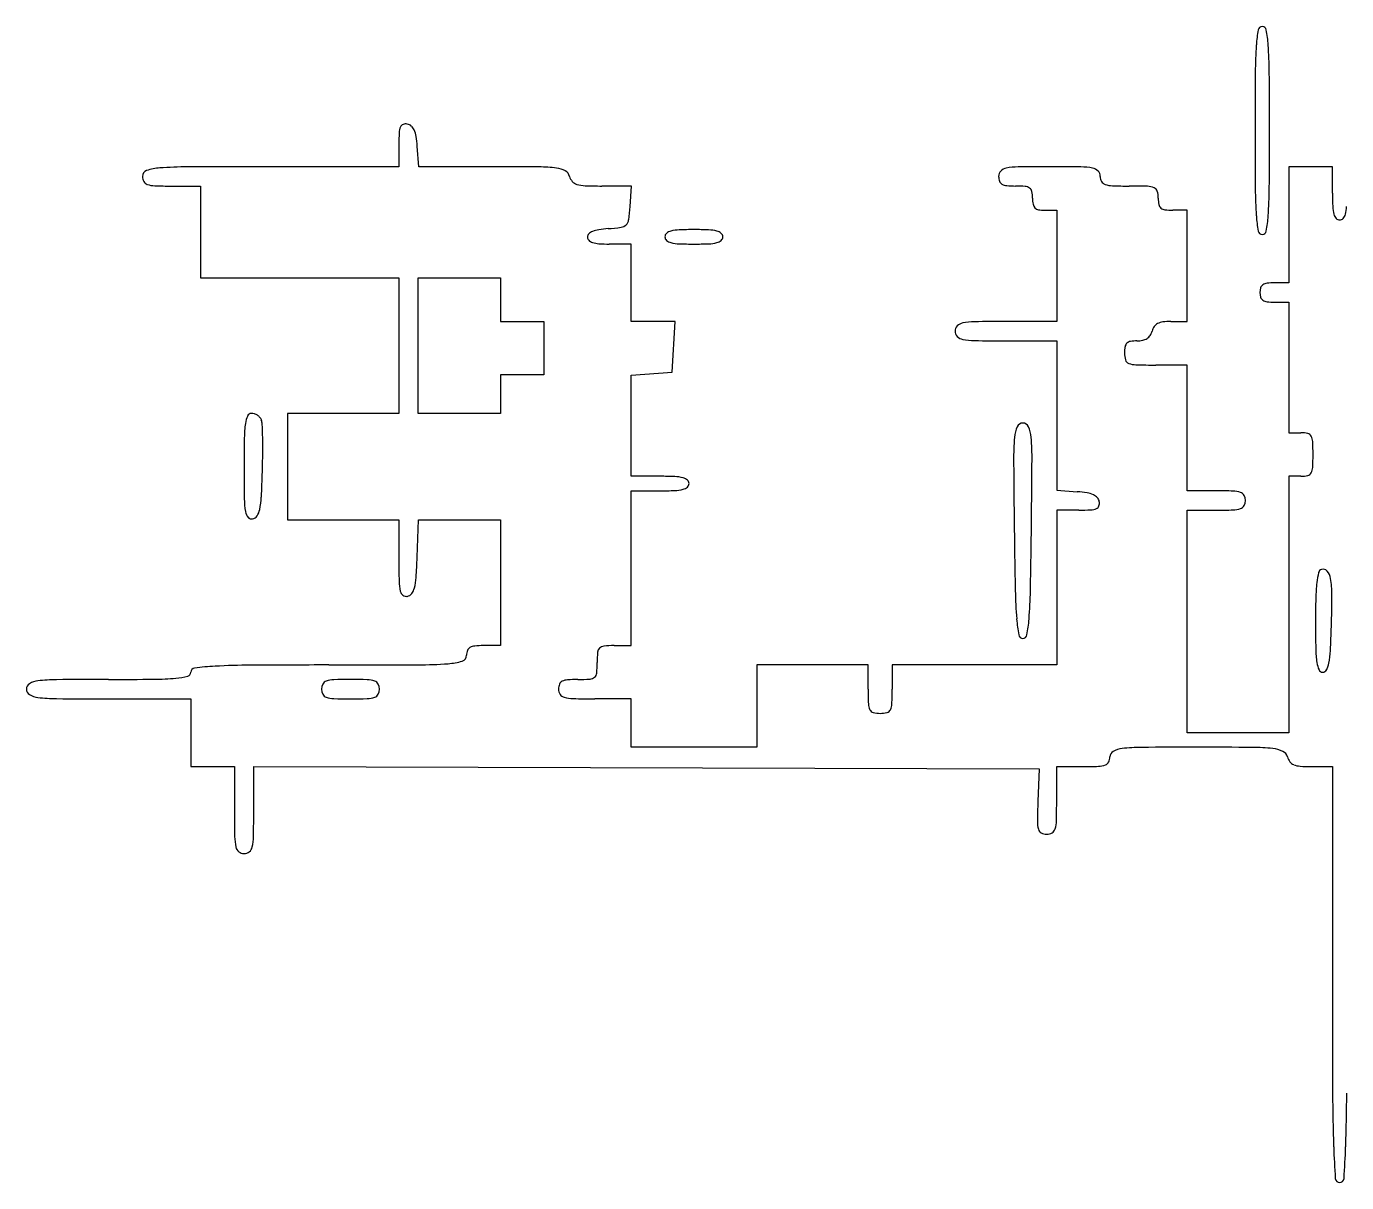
# Model space of a CAD drawing. Header units: millimetres. Extents: x -47.5 to 50.3, y -20.3 to 19.
# Drawn here: x -47.5 to -17.85, y -8.44 to 17.53 of the extents above; entities that cross this region are included whole.
import ezdxf

# ---------------------------------------------------------------- set-up
doc = ezdxf.new("R2010")
doc.units = ezdxf.units.MM

msp = doc.modelspace()

# ---------------------------------------------------------------- linework, layer by layer
for p, q in [((-39.136, 14.873), (-39.136, 14.376)), ((-38.689, 14.376), (-38.722, 14.837)), ((-39.136, 14.376), (-42.015, 14.376)), ((-37.024, 14.376), (-38.689, 14.376)), ((-18.166, 14.376), (-19.144, 14.376)), ((-19.144, 14.376), (-19.144, 11.768)), ((-18.166, 13.778), (-18.166, 14.376)), ((-44.243, 13.941), (-43.591, 13.941)), ((-43.591, 13.941), (-43.591, 11.877)), ((-33.908, 13.941), (-34.577, 13.941)), ((-33.942, 13.48), (-33.908, 13.941)), ((-24.631, 13.398), (-24.359, 13.398)), ((-24.359, 13.398), (-24.359, 10.899)), ((-21.425, 13.398), (-21.751, 13.398)), ((-21.425, 10.899), (-21.425, 13.398)), ((-33.921, 12.637), (-34.41, 12.637)), ((-33.921, 10.899), (-33.921, 12.637)), ((-43.591, 11.877), (-39.136, 11.877)), ((-39.136, 11.877), (-39.136, 8.835)), ((-38.701, 8.835), (-38.701, 11.877)), ((-38.701, 11.877), (-36.854, 11.877)), ((-36.854, 11.877), (-36.854, 10.899)), ((-19.144, 11.768), (-19.47, 11.768)), ((-19.47, 11.334), (-19.144, 11.334)), ((-19.144, 11.334), (-19.144, 8.4)), ((-36.854, 10.899), (-35.876, 10.899)), ((-35.876, 10.899), (-35.876, 9.704)), ((-32.931, 10.899), (-33.921, 10.899)), ((-32.997, 9.758), (-32.931, 10.899)), ((-24.359, 10.899), (-25.5, 10.899)), ((-21.793, 10.899), (-21.425, 10.899)), ((-25.5, 10.464), (-24.359, 10.464)), ((-24.359, 10.464), (-24.359, 7.109)), ((-21.425, 9.921), (-22.132, 9.921)), ((-21.425, 7.096), (-21.425, 9.921)), ((-35.876, 9.704), (-36.854, 9.704)), ((-36.854, 9.704), (-36.854, 8.835)), ((-33.921, 9.691), (-32.997, 9.758)), ((-33.921, 7.422), (-33.921, 9.691)), ((-39.136, 8.835), (-41.635, 8.835)), ((-41.635, 8.835), (-41.635, 6.444)), ((-36.854, 8.835), (-38.701, 8.835)), ((-19.144, 8.4), (-18.872, 8.4)), ((-33.269, 7.422), (-33.921, 7.422)), ((-18.872, 7.422), (-19.144, 7.422)), ((-19.144, 7.422), (-19.144, 1.663)), ((-33.921, 3.619), (-33.921, 7.096)), ((-33.921, 7.096), (-33.269, 7.096)), ((-24.359, 7.109), (-23.898, 7.075)), ((-20.773, 7.096), (-21.425, 7.096)), ((-23.862, 6.661), (-24.359, 6.661)), ((-24.359, 6.661), (-24.359, 3.184)), ((-21.425, 1.663), (-21.425, 6.661)), ((-21.425, 6.661), (-20.773, 6.661)), ((-41.635, 6.444), (-39.136, 6.444)), ((-39.136, 6.444), (-39.136, 5.567)), ((-38.724, 5.603), (-38.692, 6.444)), ((-38.692, 6.444), (-36.854, 6.444)), ((-36.854, 6.444), (-36.854, 3.619)), ((-36.854, 3.619), (-37.235, 3.619)), ((-34.301, 3.619), (-33.921, 3.619)), ((-28.597, 3.184), (-31.096, 3.184)), ((-31.096, 3.184), (-31.096, 1.337)), ((-28.597, 2.641), (-28.597, 3.184)), ((-24.359, 3.184), (-28.053, 3.184)), ((-28.053, 3.184), (-28.053, 2.641)), ((-45.655, 2.424), (-43.808, 2.424)), ((-43.808, 2.424), (-43.808, 0.903)), ((-33.921, 2.424), (-34.736, 2.424)), ((-33.921, 1.337), (-33.921, 2.424)), ((-19.144, 1.663), (-21.425, 1.663)), ((-31.096, 1.337), (-33.921, 1.337)), ((-43.808, 0.903), (-42.83, 0.903)), ((-42.83, 0.903), (-42.83, -0.075)), ((-42.396, -0.075), (-42.396, 0.904)), ((-42.396, 0.904), (-24.755, 0.848)), ((-24.359, 0.142), (-24.359, 0.903)), ((-24.359, 0.903), (-23.761, 0.903)), ((-18.642, 0.903), (-18.166, 0.903)), ((-18.166, 0.903), (-18.166, -3.769)), ((-24.755, 0.848), (-24.782, 0.115))]:
    msp.add_line(p, q)
for centre, radius, start, end in [((-19.741, 17.434), 0.0926, 10.3587, 169.6413), ((-16.792, 16.895), 3.09, 169.6413, 176.0091), ((-22.69, 16.895), 3.09, 3.9909, 10.3587), ((-9.947, 16.418), 9.952, 176.0091, 179.5399), ((-29.535, 16.418), 9.952, 0.4601, 3.9909), ((142.804, 15.191), 162.708, -180.46016, -179.99996), ((-182.286, 15.191), 162.708, -0.00004, 0.46016), ((-33.769, 14.873), 5.367, 177.1326, 180), ((-38.742, 15.122), 0.388, 157.5789, 177.1326), ((-39.008, 15.232), 0.1, 109.8053, 157.5789), ((-38.98, 15.154), 0.183, 79.2594, 109.8054), ((-38.981, 15.149), 0.188, 48.3974, 79.2594), ((-39.029, 15.094), 0.261, 24.2225, 48.3975), ((-39.315, 14.966), 0.574, 9.1369, 24.2225), ((142.804, 15.191), 162.708, -180.00004, -179.53984), ((-182.286, 15.191), 162.708, -0.46016, 0.00004), ((-41.263, 14.653), 2.547, 4.1467, 9.1368), ((-44.76, 14.159), 0.135, 108.668, 180), ((-44.417, 13.145), 1.206, 94.3161, 108.668), ((-43.839, 5.491), 8.881, 90.2531, 94.3161), ((-42.015, -407.537), 421.913, 90.00005, 90.25307), ((-37.024, -94.761), 109.137, 89.45615, 90), ((-36.02, 10.956), 3.415, 82.8078, 89.4561), ((-35.661, 13.799), 0.55, 61.2174, 82.8077), ((-35.491, 14.109), 0.196, 14.655, 61.2174), ((-25.491, 14.159), 0.172, 136.1794, 180), ((-25.45, 14.119), 0.228, 100.7843, 136.1794), ((-25.202, 12.817), 1.554, 90.8239, 100.7843), ((-24.522, -34.49), 48.866, 90, 90.8239), ((-24.522, -34.49), 48.866, 89.1761, 90), ((-23.842, 12.817), 1.554, 79.2157, 89.1761), ((-23.594, 14.119), 0.228, 43.8206, 79.2157), ((-23.553, 14.159), 0.172, 0, 43.8206), ((-44.656, 14.159), 0.239, -180, -151.166), ((-44.742, 14.111), 0.141, -151.1661, -108.4349), ((-44.6, 14.535), 0.588, -108.4349, -91.9377), ((-44.243, 25.097), 11.156, -91.9377, -90), ((-35.038, 14.228), 0.273, 194.655, 221.9599), ((-35.072, 14.197), 0.227, 221.96, 253.3184), ((-34.922, 14.698), 0.75, 253.3184, 267.7632), ((-34.577, 23.538), 9.596, 267.7632, 270), ((-25.345, 14.159), 0.318, -180, -159.9417), ((-25.526, 14.093), 0.125, -159.9416, -119.7449), ((-25.457, 14.214), 0.264, -119.7449, -95.1589), ((-25.283, 16.146), 2.204, -95.1589, -90), ((-25.283, 11.447), 2.494, 445.0879, 449.9999), ((-23.142, 14.159), 0.239, 180, 208.834), ((-23.228, 14.111), 0.141, 208.8339, 251.5651), ((-23.086, 14.535), 0.588, 251.5651, 268.0623), ((-22.729, 25.097), 11.156, 268.0623, 270), ((-22.729, 0.025), 13.916, 88.317, 90), ((-25.087, 13.728), 0.205, 414.4624, 445.0879), ((-25.041, 13.792), 0.126, 371.6248, 414.4622), ((-25.637, 13.67), 0.735, 360.0001, 371.6248), ((-24.141, 13.67), 0.762, -180, -169.5732), ((-22.333, 13.511), 0.425, 67.3802, 88.317), ((-22.216, 13.791), 0.121, 16.6656, 67.3802), ((-22.621, 13.67), 0.544, -0.0001, 16.6656), ((-21.317, 13.67), 0.76, 540, 550.918), ((-9.947, 13.964), 9.952, -179.5399, -176.0091), ((-29.535, 13.964), 9.952, -3.9909, -0.4601), ((-12.004, 13.778), 6.161, 539.9999, 542.7775), ((-38.238, 13.79), 4.307, -8.0865, -4.1383), ((-24.741, 13.559), 0.151, -169.5732, -100.4268), ((-24.631, 14.16), 0.762, -100.4268, -90), ((-21.931, 13.551), 0.135, 190.9179, 230.1944), ((-21.906, 13.582), 0.175, 230.1945, 263.1031), ((-21.751, 14.858), 1.46, 263.103, 270.0001), ((-17.357, 13.519), 0.802, 182.7775, 195.2551), ((-18.648, 13.519), 0.802, 344.7449, 357.2225), ((-34.17, 13.212), 0.198, -81.9135, -8.0865), ((-16.792, 13.486), 3.09, -176.0091, -169.6413), ((-22.69, 13.486), 3.09, -10.3587, -3.9909), ((-17.913, 13.367), 0.226, 195.255, 222.2445), ((-18.003, 13.286), 0.105, 222.2445, 317.7556), ((-18.092, 13.367), 0.226, 317.7555, 344.745), ((-34.798, 12.794), 0.1, 494.7854, 540), ((-34.798, 12.794), 0.1, 180, 225.7065), ((-34.688, 12.683), 0.257, 472.3801, 494.7854), ((-34.546, 12.338), 0.63, 458.9948, 472.3802), ((-34.259, 10.527), 2.464, 454.1383, 458.9949), ((-34.748, 17.28), 4.307, -85.8617, -81.9135), ((-33.058, 12.8), 0.102, -230.0726, -129.9274), ((-32.964, 12.689), 0.248, 104.0362, 129.9275), ((-32.799, 12.026), 0.931, 92.4324, 104.0363), ((-32.508, 5.191), 7.772, 90, 92.4324), ((-32.508, 5.191), 7.772, 87.5676, 90), ((-32.218, 12.026), 0.931, 75.9637, 87.5676), ((-32.052, 12.689), 0.248, 50.0725, 75.9638), ((-31.959, 12.8), 0.102, -50.0726, 50.0726), ((-19.741, 12.947), 0.0926, -169.6413, -10.3587), ((-34.723, 12.871), 0.208, 225.7066, 252.2264), ((-34.599, 13.26), 0.616, 252.2264, 266.0726), ((-34.41, 16.014), 3.376, 266.0725, 270), ((-32.964, 12.912), 0.248, -129.9275, -104.0362), ((-32.799, 13.574), 0.931, -104.0363, -92.4324), ((-32.508, 20.41), 7.772, -92.4324, -90), ((-32.508, 20.41), 7.772, -90, -87.5676), ((-32.218, 13.574), 0.931, -87.5676, -75.9637), ((-32.052, 12.912), 0.248, -75.9638, -50.0725), ((-19.463, 11.551), 0.333, -198.5708, -161.4293), ((-19.656, 11.616), 0.129, 123.6901, 161.4293), ((-19.606, 11.54), 0.22, 97.0345, 123.6901), ((-19.47, 10.437), 1.332, 90, 97.0344), ((-19.656, 11.486), 0.129, -161.4293, -123.6901), ((-19.606, 11.562), 0.22, -123.6901, -97.0345), ((-19.47, 12.665), 1.332, -97.0344, -90), ((-26.469, 10.682), 0.172, -223.8206, -136.1794), ((-26.428, 10.642), 0.228, 100.7843, 136.1794), ((-26.18, 9.34), 1.554, 90.8239, 100.7843), ((-25.5, -37.967), 48.866, 90, 90.8239), ((-22.523, 10.762), 0.316, -33.7117, -14.655), ((-21.908, 10.601), 0.32, 504.9183, 525.345), ((-21.996, 10.663), 0.212, 477.1117, 504.9183), ((-21.931, 10.535), 0.356, 456.9381, 477.1117), ((-21.793, 9.403), 1.496, 449.9999, 456.9382), ((-26.428, 10.721), 0.228, -136.1794, -100.7843), ((-26.18, 12.023), 1.554, -100.7843, -90.8239), ((-25.5, 59.331), 48.866, -90.8239, -90), ((-22.68, 10.305), 0.147, 493.947, 529.5025), ((-22.675, 10.299), 0.155, 459.5869, 493.9471), ((-22.556, 9.595), 0.869, 450.0001, 459.5869), ((-22.556, 11.087), 0.622, -90, -78.1218), ((-22.488, 10.765), 0.294, -78.1218, -57.3109), ((-22.458, 10.718), 0.238, -57.3109, -33.7118), ((-22.074, 10.193), 0.764, 529.5025, 540), ((-22.326, 10.193), 0.512, 540, 557.8221), ((-22.696, 10.074), 0.124, 197.8221, 248.9625), ((-22.567, 10.408), 0.481, 248.9625, 268.5408), ((-22.132, 27.516), 17.595, 268.5408, 270), ((-39.898, 8.24), 2.71, 172.1263, 178.988), ((-41.988, 8.529), 0.599, 155.311, 172.1262), ((-42.447, 8.74), 0.095, 90, 155.311), ((-42.447, 8.616), 0.219, 71.9428, 90), ((-42.466, 8.556), 0.281, 56.9936, 71.9428), ((-42.46, 8.566), 0.27, 41.7354, 56.9936), ((-42.392, 8.626), 0.179, 20.9936, 41.7354), ((-42.518, 8.578), 0.313, 2.3247, 20.9936), ((-25.12, 8.478), 0.14, 24.1775, 155.8225), ((-57.166, 7.984), 14.974, 1.1663, 2.3246), ((-24.591, 8.24), 0.719, 155.8223, 175.4539), ((-25.648, 8.24), 0.719, 4.5461, 24.1777), ((-18.872, 7.742), 0.658, 436.571, 450), ((-18.747, 8.266), 0.119, 389.0546, 436.571), ((-18.887, 8.188), 0.28, 362.9102, 389.0546), ((-5.452, 7.631), 37.161, 178.9881, 179.9999), ((-54.464, 8.039), 12.272, -0.5258, 1.1662), ((-19.264, 7.817), 6.063, -184.5461, -179.6034), ((-30.975, 7.817), 6.063, -0.3966, 4.5461), ((-24.335, 7.911), 5.735, 357.0898, 362.9103), ((-60.818, 8.097), 18.625, -1.7636, -0.5258), ((279.193, 9.883), 304.527, -179.60334, -179.307), ((-329.433, 9.883), 304.527, -0.693, -0.39666), ((7.926, 7.631), 50.539, -180, -179.1921), ((-67.577, 8.305), 25.388, -3.0462, -1.7635), ((-33.269, -0.35), 7.772, 87.5676, 90), ((-32.978, 6.485), 0.931, 75.9637, 87.5676), ((-18.872, 8.08), 0.658, 270, 283.429), ((-18.747, 7.556), 0.119, 283.429, 330.9454), ((-18.887, 7.634), 0.28, 330.9454, 357.0898), ((-32.978, 8.033), 0.931, -87.5676, -75.9637), ((-32.813, 7.147), 0.248, 50.0725, 75.9638), ((-32.813, 7.371), 0.248, -75.9638, -50.0725), ((-32.719, 7.259), 0.102, -50.0726, 50.0726), ((-40.626, 6.947), 1.982, -179.1922, -170.7442), ((-44.052, 7.053), 1.829, -11.8187, -3.0462), ((-33.269, 14.868), 7.772, -90, -87.5676), ((-24.082, 4.534), 2.547, 440.8632, 445.8533), ((-23.769, 6.483), 0.574, 425.7775, 440.8631), ((-23.641, 6.768), 0.261, 401.6025, 425.7775), ((-23.586, 6.816), 0.188, 370.7406, 401.6026), ((-23.581, 6.818), 0.183, 340.1946, 370.7406), ((-20.773, -4.06), 11.156, 88.0623, 90), ((-20.416, 6.502), 0.588, 71.5651, 88.0623), ((-20.275, 6.926), 0.141, 28.8339, 71.5651), ((-20.36, 6.879), 0.239, -28.834, 28.834), ((-42.322, 6.67), 0.264, -170.7442, -139.9107), ((-42.452, 6.617), 0.155, -79.1709, -33.4245), ((-42.677, 6.765), 0.425, -33.4246, -11.8186), ((-23.862, 12.029), 5.367, 270, 272.8674), ((-23.613, 7.056), 0.388, 272.8674, 292.4211), ((-23.503, 6.79), 0.1, 292.4211, 340.1947), ((-20.773, 17.817), 11.156, -90, -88.0623), ((-20.416, 7.255), 0.588, -88.0623, -71.5651), ((-20.275, 6.832), 0.141, -71.5651, -28.8339), ((-42.443, 6.569), 0.106, -139.9108, -79.1709), ((144.286, 8.251), 169.61, -179.30699, -178.85252), ((-194.525, 8.251), 169.61, -1.14748, -0.69301), ((-15.422, 5.567), 23.714, -180, -178.7737), ((-53.672, 6.167), 14.958, -3.9043, -2.1612), ((-38.045, 5.083), 1.086, -178.7736, -167.2584), ((-40.073, 5.239), 1.328, -14.1946, -3.9044), ((-16.52, 4.803), 2.008, 526.8658, 533.4207), ((-18.379, 5.237), 0.0988, 468.435, 526.8658), ((-18.373, 5.22), 0.116, 399.9061, 468.435), ((-18.555, 5.068), 0.353, 369.7899, 399.9061), ((-20.286, 4.769), 2.11, 359.8286, 369.7899), ((-38.944, 4.879), 0.164, -167.2584, -127.8662), ((-38.969, 4.847), 0.123, -127.8661, -79.1893), ((-38.977, 4.886), 0.163, -79.1893, -37.7681), ((-39.122, 4.999), 0.347, -37.7681, -14.1946), ((-14.531, 5.07), 10.761, -178.8525, -175.4539), ((-35.708, 5.07), 10.761, -4.5461, -1.1475), ((-14.612, 4.583), 3.929, 533.4207, 538.4968), ((-44.034, 4.84), 25.858, 358.2385, 359.8286), ((1.756, 4.153), 20.302, 538.4968, 540), ((-21.712, 4.499), 3.558, -175.4539, -169.6328), ((-28.527, 4.499), 3.558, -10.3672, -4.5461), ((12.505, 4.153), 31.051, 540, 541.1211), ((-25.12, 3.876), 0.0936, -169.6328, -10.3672), ((-40.7, 4.738), 22.522, 356.874, 358.2385), ((-37.478, 3.468), 0.125, 119.7449, 159.9416), ((-37.409, 3.347), 0.264, 95.1589, 119.7449), ((-37.235, 1.415), 2.204, 90, 95.1589), ((-34.519, 3.457), 0.153, 455.0109, 534.9891), ((-34.301, 0.972), 2.647, 450, 455.011), ((-38.13, 4.644), 1.434, 274.0141, 286.9947), ((-37.75, 3.402), 0.135, 286.9947, 360), ((-37.297, 3.402), 0.318, 159.9417, 180), ((-32.035, 3.239), 2.647, 534.989, 540), ((-16.032, 3.595), 2.509, 181.1211, 188.1942), ((-20.367, 3.627), 2.159, 349.2473, 356.874), ((-43.9, 3.021), 0.0913, 284.1102, 360), ((-43.714, 3.021), 0.0947, 97.0233, 180), ((-42.918, -3.436), 6.601, 93.0128, 97.0233), ((-42.36, -14.035), 17.215, 90.3337, 93.0127), ((-40.712, -297.107), 300.291, 89.99999, 90.33368), ((-40.711, 497.837), 494.653, 269.99995, 270.23258), ((-38.745, 13.411), 10.223, 270.2325, 274.0142), ((-34.832, 3.015), 0.141, -48.814, -5.2195), ((-37.279, 3.239), 2.598, -5.2194, 0), ((-17.938, 3.32), 0.582, 188.1942, 204.9273), ((-18.383, 3.114), 0.0922, 204.9273, 270.0001), ((-18.383, 3.116), 0.0944, 270.0001, 332.2072), ((-18.782, 3.326), 0.546, 332.2072, 349.2473), ((-47.36, 2.641), 0.143, -239.0456, -120.9544), ((-47.189, 2.357), 0.474, 96.7099, 120.9544), ((-46.801, -0.945), 3.799, 90.4339, 96.7099), ((-45.655, -152.179), 155.037, 90.00002, 90.43387), ((-45.655, 99.423), 96.564, 270.00002, 270.60689), ((-44.7, 9.194), 6.33, 270.6069, 275.0424), ((-44.293, 4.588), 1.706, 275.0425, 284.1102), ((-40.636, 2.641), 0.239, 511.166, 568.834), ((-40.721, 2.688), 0.141, 468.4349, 511.1661), ((-40.58, 2.264), 0.588, 451.9377, 468.4349), ((-40.223, -8.297), 11.156, 448.0623, 451.9377), ((-39.865, 2.264), 0.588, 431.5651, 448.0623), ((-39.724, 2.688), 0.141, 388.8339, 431.5651), ((-39.81, 2.641), 0.239, 331.166, 388.834), ((-35.25, 2.641), 0.3, 518.302, 539.9999), ((-35.413, 2.706), 0.125, 476.5651, 518.302), ((-35.328, 2.535), 0.316, 453.9846, 476.5651), ((-35.116, -0.505), 3.363, 450, 453.9847), ((-35.116, 7.188), 4.329, -90, -86.3723), ((-34.853, 3.039), 0.172, -86.3723, -48.814), ((-47.189, 2.925), 0.474, -120.9544, -96.7099), ((-46.801, 6.228), 3.799, -96.7099, -90.4339), ((-45.655, 157.461), 155.037, -90.43387, -90.00002), ((-40.721, 2.594), 0.141, 208.8339, 251.5651), ((-40.58, 3.018), 0.588, 251.5651, 268.0623), ((-40.223, 13.58), 11.156, 268.0623, 271.9377), ((-39.865, 3.018), 0.588, 271.9377, 288.4349), ((-39.724, 2.594), 0.141, 288.4349, 331.1661), ((-35.343, 2.641), 0.208, 180, 214.1717), ((-35.379, 2.616), 0.163, 214.1717, 255.0686), ((-35.201, 3.286), 0.856, 255.0686, 268.6458), ((-34.736, 22.967), 20.543, 268.6458, 270), ((-20.596, 2.641), 8, 540, 542.366), ((-36.054, 2.641), 8, 357.634, 360), ((-28.266, 2.324), 0.324, 182.3659, 206.5651), ((-28.45, 2.233), 0.119, 206.565, 255.5433), ((-28.325, 2.716), 0.618, 255.5433, 284.4567), ((-28.2, 2.233), 0.119, 284.4567, 333.435), ((-28.384, 2.324), 0.324, 333.4349, 357.6341), ((-23.023, 1.12), 0.141, 479.053, 540), ((-22.832, 0.777), 0.533, 456.3077, 479.053), ((-22.421, -2.943), 4.276, 450.4013, 456.3076), ((-21.198, -177.599), 178.936, 449.99997, 450.40127), ((-21.198, -161.432), 162.769, 449.56482, 450.00004), ((-19.996, -3.28), 4.613, 443.8681, 449.5649), ((-19.58, 0.593), 0.717, 425.1032, 443.8682), ((-19.358, 1.072), 0.189, 374.655, 425.1032), ((-23.761, 9.616), 8.714, -90, -87.7559), ((-23.44, 1.42), 0.511, -87.7559, -70.0169), ((-23.312, 1.067), 0.135, -70.0169, -27.0211), ((-23.416, 1.12), 0.252, -27.021, 0), ((-18.879, 1.197), 0.306, -165.345, -142.5995), ((-18.957, 1.138), 0.207, -142.5995, -112.1774), ((-18.857, 1.383), 0.473, -112.1774, -94.1708), ((-18.642, 4.335), 3.433, -94.1707, -90), ((-7.189, -0.523), 17.605, 177.9233, 179.3688), ((-42.127, 0.142), 17.768, -1.4691, 0), ((-9.731, -0.075), 33.1, -180, -178.9716), ((-75.549, -0.075), 33.153, -1.0274, 0), ((-24.142, -0.336), 0.65, -180.6312, -164.8773), ((-24.642, -0.471), 0.132, -164.8773, -118.431), ((-24.584, -0.363), 0.255, -118.431, -90), ((-24.584, -0.376), 0.243, -90.0001, -59.9112), ((-24.537, -0.457), 0.148, -59.9112, -16.4656), ((-25.086, -0.295), 0.722, -16.4656, -1.4691), ((-41.647, -0.648), 1.178, -178.9716, -167.4712), ((-43.581, -0.648), 1.18, -12.5209, -1.0274), ((-42.609, -0.862), 0.193, -167.4712, -129.2001), ((-42.613, -0.867), 0.186, -129.2, -90), ((-42.613, -0.867), 0.186, -90, -50.7811), ((-42.617, -0.862), 0.193, -50.7811, -12.5209), ((701.255, -3.77), 719.421, -180.00002, -179.787797), ((20.401, -6.291), 38.562, -179.7878, -178.0021), ((-56.406, -6.291), 38.562, -1.9979, -0.2122), ((3.014, -6.898), 21.164, -178.0021, -176.0651), ((-39.019, -6.898), 21.164, -3.9349, -1.9979), ((-18.003, -8.344), 0.0981, -176.065, -3.935)]:
    msp.add_arc(centre, radius, start, end)

doc.saveas('drawing.dxf')
